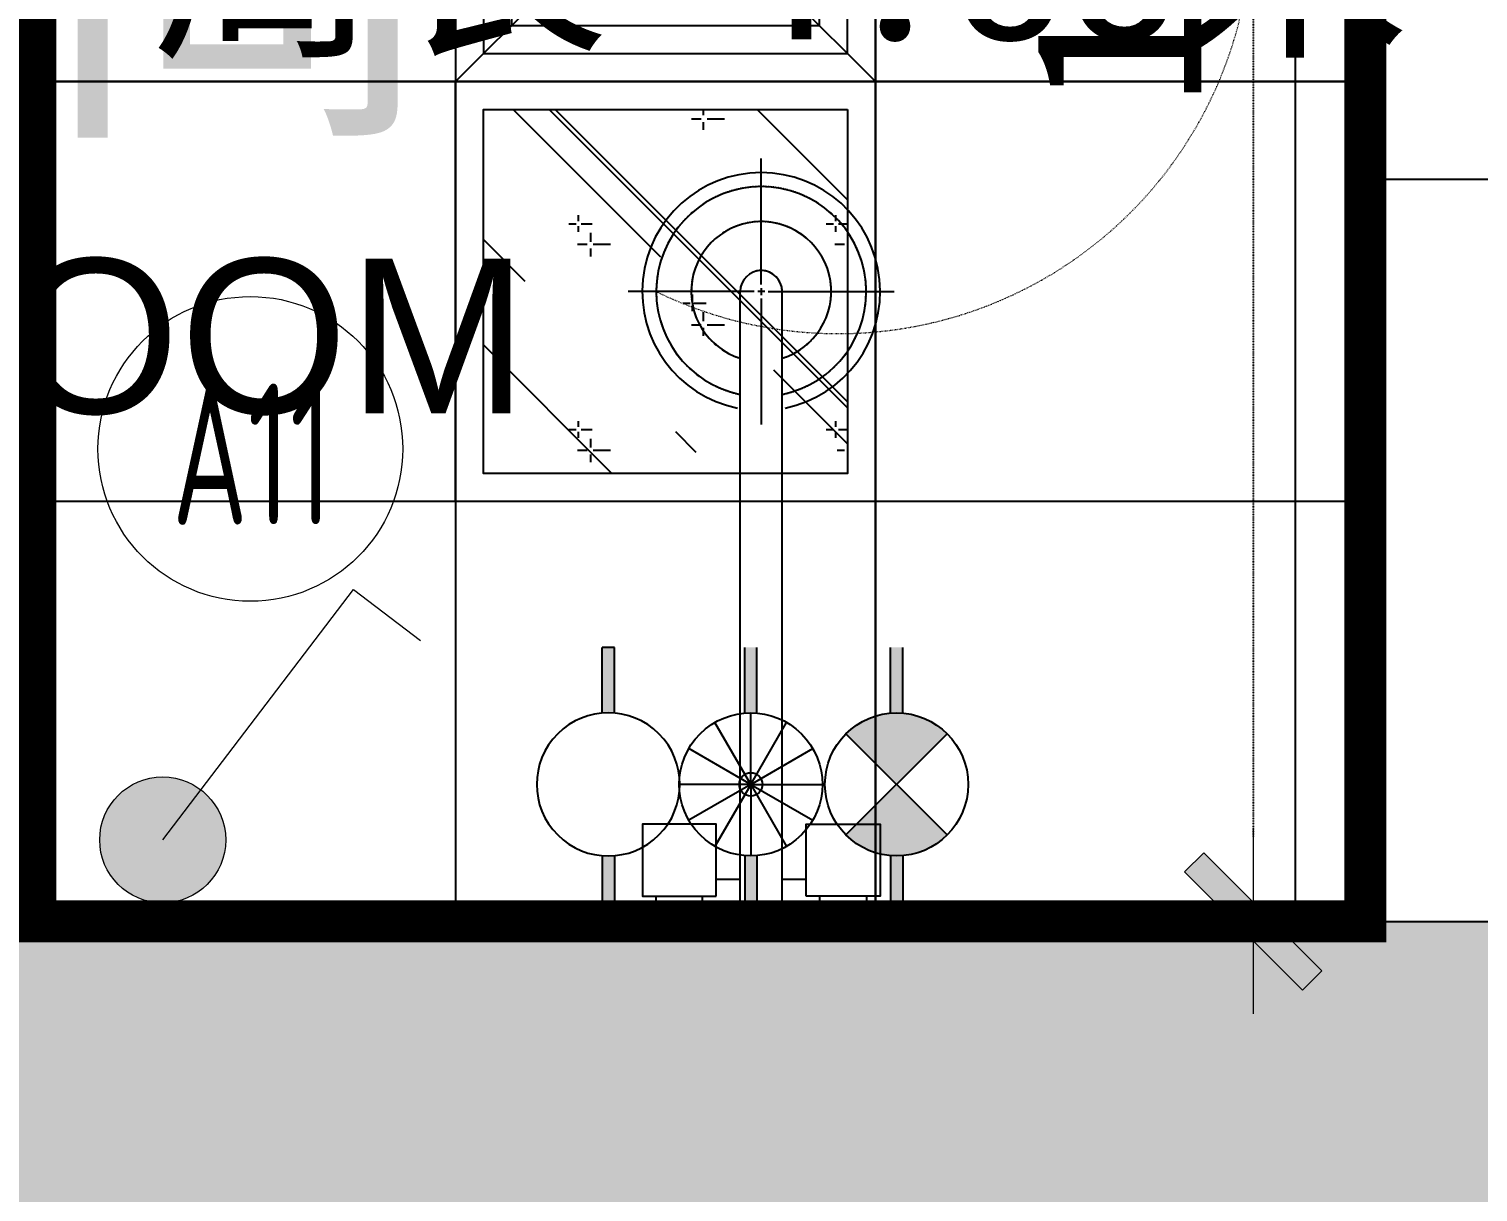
# Model space of a CAD drawing. Header units: millimetres. Extents: x -23568 to 99064, y -162914 to -58422.
# Drawn here: x 27585 to 28620, y -65484 to -64653 of the extents above; entities that cross this region are included whole.
import ezdxf
from ezdxf.enums import TextEntityAlignment as Align

# ---------------------------------------------------------------- set-up
doc = ezdxf.new("R2010")
doc.units = ezdxf.units.MM
doc.header["$LTSCALE"] = 0.01
doc.linetypes.add('ACAD_ISO03W100', pattern=[30, 12, -18])
doc.linetypes.add('HIDDEN', pattern=[9.524999999999999, 6.35, -3.175])
for name, color, linetype in [('AREA', 1, 'Continuous'), ('A家私尺寸', 8, 'Continuous'), ('FC-【地面材质】', 250, 'Continuous'), ('FF-FURN【平面家具】', 51, 'Continuous'), ('IFF-Furn', 51, 'Continuous'), ('LG-【灯具】', 22, 'Continuous'), ('P13-文字说明', 51, 'Continuous'), ('RC-FIN【天花造型】', 30, 'Continuous'), ('RC-FUN【家具参考线】', 250, 'ACAD_ISO03W100'), ('WALL-【原始墙体】', 6, 'Continuous'), ('X▲【水路布置】', 30, 'Continuous'), ('图例表', 40, 'Continuous')]:
    doc.layers.add(name, color=color, linetype=linetype)
doc.layers.add('FF-Dim【平面家具尺】', color=44, linetype='Continuous', lineweight=0)
doc.layers.add('X▲【平面开关】', color=31, linetype='Continuous', lineweight=0)
doc.styles.add('Arial', font='arial.ttf')
doc.styles.add('CCD_DIM', font='ARCHS.SHX', dxfattribs={"width": 0.7})
doc.styles.add('宋体', font='')
doc.styles.add('幼圆', font='SIMYOU.TTF')
doc.styles.add('黑体', font='simhei.ttf')
doc.styles.get('宋体').set_extended_font_data('SimSun')
doc.dimstyles.new('知乐家-尺寸1：60', dxfattribs={"dimscale": 60, "dimtxt": 2, "dimasz": 1, "dimexe": 2, "dimexo": 2, "dimgap": 0.6, "dimtad": 1, "dimdec": 0, "dimdsep": 46, "dimtxsty": '宋体', "dimblk": 'WS-cj', "dimcen": 1, "dimclrd": 44, "dimclre": 44, "dimclrt": 2, "dimadec": 0, "dimazin": 2, "dimtfac": 1, "dimtdec": 4, "dimtix": 1, "dimtmove": 2, "dimatfit": 3, "dimldrblk": 'CCD_Leader_Arrow', "dimfxl": 0, "dimtolj": 1, "dimarcsym": 0})

# ---------------------------------------------------------------- blocks, each defined once
blk = doc.blocks.new('8686')
at = {"layer": 'RC-FUN【家具参考线】'}
h = blk.add_hatch(color=250, dxfattribs=at)
h.dxf.hatch_style = 1
h.paths.add_polyline_path([(138484.7132588396, -331188.4323216762), (132034.7132588396, -331188.4323216762), (132034.7132588396, -333833.4323216762), (132274.7132588396, -333833.4323216762), (132274.7132588396, -331428.4323216762), (138484.7132588396, -331428.4323216762)])
at = {"layer": 'RC-FUN【家具参考线】', "color": 250}
for p, q in [((137294.7132588396, -329698.4323216762), (137294.7132588396, -331188.4323216762)), ((138244.7132588396, -330658.4323216762), (138244.7132588396, -330013.4323216762)), ((137813.1643062652, -330733.4321827168), (137813.1643086451, -330643.4321827168)), ((138484.7132588396, -330658.4323216762), (138244.7132588396, -330658.4323216762)), ((138244.7132588396, -330658.4323216762), (138244.7132588396, -331188.4323216762)), ((137808.164306133, -330738.4321825845), (137718.164306133, -330738.4321802047)), ((137815.6643061329, -330738.4321827829), (137810.664306133, -330738.4321826507)), ((137813.1643061991, -330735.9321827168), (137813.1643060668, -330740.9321827168)), ((137818.1643061329, -330738.432182849), (137908.1643061329, -330738.4321852289)), ((137813.1643060007, -330743.4321827168), (137813.1643036209, -330833.4321827168)), ((132034.7132588396, -331188.4323216762), (138484.7132588396, -331188.4323216762))]:
    blk.add_line(p, q, dxfattribs=at)
at = {"layer": 'RC-FUN【家具参考线】', "color": 250, "linetype": 'Continuous'}
for p, q in [((137798.1643033916, -331178.4323201728, 3.415159215685017e-06), (137798.1643061329, -330738.4321823201)), ((137828.1643033917, -331178.4323209662, 3.415159215685017e-06), (137828.1643061329, -330738.4321831134)), ((137781.0468677195, -331119.0408883328), (137728.2747048337, -331119.0408869368)), ((137728.2747048337, -331119.0408869368), (137728.2747034736, -331170.4597031368)), ((137781.0468663593, -331170.4597045328), (137781.0468677195, -331119.0408883328)), ((137845.2817876194, -331170.4597062319), (137845.2817889795, -331119.0408900319)), ((137845.2817889795, -331119.0408900319), (137898.0539518654, -331119.0408914278)), ((137898.0539518654, -331119.0408914278), (137898.0539505052, -331170.4597076278)), ((137798.1643039208, -331158.4323201726, 2.460486062773357e-06), (137781.0468666775, -331158.4323197199, 2.472307392956571e-06)), ((137798.1643039208, -331158.4323201726, 3.964170751614215e-07), (137781.0468666775, -331158.4323197199, 3.964170751614469e-07)), ((137845.2817879375, -331158.4323214191, 2.427946651175348e-06), (137828.1643039208, -331158.4323209663, 2.43976801366034e-06)), ((137845.2817879376, -331158.432321419, 3.964170751613521e-07), (137828.1643039208, -331158.4323209662, 3.964170751613775e-07)), ((137728.2747034736, -331170.4597031368), (137781.0468663593, -331170.4597045328)), ((137737.995899826, -331170.459703394), (137737.9958993506, -331188.4323185812)), ((137771.3256695315, -331188.4323194628), (137771.3256700069, -331170.4597042756)), ((137898.0539505052, -331170.4597076278), (137845.2817876194, -331170.4597062319)), ((137855.0029834964, -331188.4323216762), (137855.0029839718, -331170.4597064891)), ((137888.3327541527, -331170.4597073707), (137888.3327536773, -331188.4323225578)), ((137793.1643031273, -331188.4323200407, 3.415159215685017e-06), (137793.1643033916, -331178.4323200407, 3.415159215685017e-06)), ((137793.1643033916, -331178.4323200407, 3.415159215685017e-06), (137833.164350165, -331178.4323210984, 3.415159215685017e-06)), ((137793.1643032594, -331183.4323200407, 3.415159215685017e-06), (137833.1643500328, -331183.4323210984, 3.415159215685017e-06)), ((137833.1643499006, -331188.4323210984, 3.415159215685017e-06), (137833.164350165, -331178.4323210984, 3.415159215685017e-06)), ((137793.1643031273, -331188.4323200407, 3.415159215685017e-06), (137833.1643499006, -331188.4323210984, 3.415159215685017e-06))]:
    blk.add_line(p, q, dxfattribs=at)
blk.add_arc((137813.164306133, -330738.4321827168), 84.99999999999999, 281.5369575173074, 258.4630394521021, dxfattribs=at)
at = {"layer": 'RC-FUN【家具参考线】', "color": 250}
for radius, start, end in [(74.99999999999997, 281.5369575173074, 258.4630394521021), (49.99999999999999, 287.4576016076946, 252.5423953618582), (15.00000000000007, 359.9999984858858, 179.9999984858858)]:
    blk.add_arc((137813.164306133, -330738.4321827168), radius, start, end, dxfattribs=at)
blk = doc.blocks.new('A$C4C12256C')
at = {"color": 39}
for p, q in [((-450.000137786672, 4.999973669349856, -3.415159215685017e-06), (-450.0001365967328, 94.99997366934986, -3.415159215685017e-06)), ((-450.0001378196757, 2.499973669349856, -3.415159215685017e-06), (-450.0001378857996, -2.50002633062104, -3.415159215685017e-06)), ((-455.0001378527377, -2.626455534482375e-05, -3.415159215685017e-06), (-545.0001378527377, -2.507457247702405e-05, -3.415159215685017e-06)), ((-452.5001378527377, -2.629757364047691e-05, -3.415159215685017e-06), (-447.5001378527377, -2.63637411990203e-05, -3.415159215685017e-06)), ((-450.0001379188616, -5.00002633062104, -3.415159215685017e-06), (-450.0001391088008, -95.00002633062104, -3.415159215685017e-06)), ((-445.0001378527377, -2.639677404658869e-05, -3.415159215685017e-06), (-355.0001378527377, -2.758665505098179e-05, -3.415159215685017e-06))]:
    blk.add_line(p, q, dxfattribs=at)
at = {"color": 0, "linetype": 'Continuous'}
for p, q in [((-29.99999957508408, 32.11746102693724, -9.872125645096698e-07), (-29.99999980154098, 14.99997701021493, -9.753912020246771e-07)), ((-29.99999957514228, 32.11746102696634, -3.018742140523665e-06), (-29.99999980162829, 14.99997701021493, -3.01874214052364e-06)), ((-9.999999801657395, 14.99997674553015), (-450.0001376544242, 14.99997366934986, -3.415159215685017e-06)), ((2.644374035298824e-07, 20.00002338668855), (-9.999999735562596, 20.00002351887815)), ((-10.0000002644374, -20.00002325449896), (-9.999999735562596, 20.00002351887815)), ((-5.000000264437404, -20.00002332062286), (-4.999999735562596, 20.00002345278335)), ((-2.644374035298824e-07, -20.00002338668855), (2.644374035298824e-07, 20.00002338668855)), ((-10.00000019837171, -15.00002325449896), (-450.0001380511094, -15.00002633065014, -3.415159215685017e-06)), ((-30.00000019857544, -15.00002298978507, -9.546731529116602e-07), (-30.00000042500324, -32.11746023310116, -9.42851822728446e-07)), ((-30.00000019857544, -15.00002298978507, -3.018742140523596e-06), (-30.00000042500324, -32.11746023310116, -3.018742140523571e-06)), ((-2.644374035298824e-07, -20.00002338668855), (-10.0000002644374, -20.00002325449896))]:
    blk.add_line(p, q, dxfattribs=at)
at = {"color": 0, "linetype": 'Continuous', "elevation": -3.415159215685017e-06}
for points in [[(-17.97261476225685, 32.11746086783387), (-69.3914309622487, 32.11746154814318), (-69.39143026404781, 84.88962443395576), (-17.97261406405596, 84.88962375364645)], [(-17.97261561211781, -32.11746039223362), (-69.39143181210966, -32.11745971189521), (-69.39143251031055, -84.88962259770778), (-17.9726163103478, -84.8896232780171)]]:
    blk.add_lwpolyline(points, close=True, dxfattribs=at)
for points in [[(-17.97261419266579, 75.16842740117136), (9.94448782876134e-07, 75.16842716337123)], [(5.53554855287075e-07, 41.83865698247973), (-17.97261463361792, 41.83865722025075)], [(-5.53554855287075e-07, -41.83865698245063), (-17.97261574075674, -41.83865674467961)], [(-17.97261618167977, -75.16842692560022), (-9.945651981979609e-07, -75.16842716340034)]]:
    blk.add_lwpolyline(points, dxfattribs=at)
at = {"color": 0, "linetype": 'Continuous'}
blk.add_arc((-450.0001378527377, -2.633062103996053e-05, -3.415159215685017e-06), 84.99999999999999, 11.53695827478833, 348.4630402095829, dxfattribs=at)
at = {"color": 39}
for radius, start, end in [(74.99999999999997, 11.53695827478833, 348.4630402095829), (15.00000000000007, 89.9999992429429, 269.9999992429429)]:
    blk.add_arc((-450.0001378527377, -2.633062103996053e-05, -3.415159215685017e-06), radius, start, end, dxfattribs=at)
at = {"color": 35}
blk.add_arc((-450.0001378527377, -2.633062103996053e-05, -3.415159215685017e-06), 49.99999999999999, 17.4576023649088, 342.542396118572, dxfattribs=at)
blk = doc.blocks.new('WS-cj')
blk.add_hatch(color=2).paths.add_polyline_path([(0.5879038905250127, 0.8177135944101792), (-0.8177135944101792, -0.5879038905250127), (-0.5879038905245579, -0.817713594410634), (0.817713594410634, 0.5879038905247853)])
at = {"color": 2, "linetype": 'ByBlock', "lineweight": 0}
for p, q in [((-1.099999999999909, 0), (0, 0)), ((0, 0), (1.099999999999909, 0))]:
    blk.add_line(p, q, dxfattribs=at)
at = {"color": 2}
blk.add_lwpolyline([(0.5879038905250127, 0.8177135944101792), (-0.8177135944101792, -0.5879038905250127), (-0.5879038905245579, -0.817713594410634), (0.817713594410634, 0.5879038905247853)], close=True, dxfattribs=at)
blk = doc.blocks.new('*D291')
at = {"layer": 'Defpoints', "color": 0, "transparency": 16777216}
for p in [(28539.27288711644, -63800.601146072), (28459.14799834606, -65290.601146072), (28539.27288711644, -65290.601146072)]:
    blk.add_point(p, dxfattribs=at)
at = {"layer": 'FF-Dim【平面家具尺】', "color": 44, "lineweight": -2, "transparency": 16777216}
for p, q in [((28459.14799834606, -63800.601146072), (28339.14799834606, -63800.601146072)), ((28459.14799834606, -65290.601146072), (28339.14799834606, -65290.601146072))]:
    blk.add_line(p, q, dxfattribs=at)
at = {"layer": 'FF-Dim【平面家具尺】', "color": 44, "linetype": 'ACAD_ISO03W100', "lineweight": -2, "transparency": 16777216}
blk.add_line((28459.14799834606, -63860.601146072), (28459.14799834606, -65230.601146072), dxfattribs=at)
at = {"layer": 'FF-Dim【平面家具尺】', "color": 44, "lineweight": -2, "transparency": 16777216, "xscale": 60, "yscale": 60, "zscale": 60}
for p, rotation in [((28459.14799834606, -63800.601146072), 90), ((28459.14799834606, -65290.601146072), 270)]:
    blk.add_blockref('WS-cj', p, dxfattribs=dict(at, rotation=rotation))
at = {"layer": 'FF-Dim【平面家具尺】', "color": 2, "transparency": 16777216, "insert": (28363.14799834603, -64545.601146072), "char_height": 120, "attachment_point": 5, "rotation": 90, "style": '宋体'}
blk.add_mtext('\\A1;1490', dxfattribs=at)
blk = doc.blocks.new('CCD_Leader_Arrow')
at = {"color": 50, "linetype": 'ByBlock'}
blk.add_line((0, 0), (-1, 0), dxfattribs=at)
for points in [[(-0.8586479999999881, 0.6683735999999953), (-0.5965191999999888, 0.8519200000000069), (-0.2400000000000091, 0), (0, 0)], [(-0.8586479999999881, -0.6683735999999953), (-0.5965191999999888, -0.8519200000000069), (-0.2400000000000091, 0), (0, 0)]]:
    blk.add_solid(points, dxfattribs=at)
blk = doc.blocks.new('A$C2C106005')
at = {"color": 1}
for p, q in [((119.9999512015493, 180.0000006422633), (-4.879845073446631e-05, 300.0000006422633)), ((179.9999512015493, 180.0000006422633), (299.9999512015493, 300.0000006422633)), ((119.9999512015493, 120.0000006422633), (-4.879845073446631e-05, 6.422633305191994e-07)), ((179.9999512015493, 120.0000006422633), (299.9999512015493, 6.422633305191994e-07))]:
    blk.add_line(p, q, dxfattribs=at)
for points in [[(19.99995120154927, 280.0000006422633), (279.9999512015493, 280.0000006422633), (279.9999512015493, 20.00000064226333), (19.99995120154927, 20.00000064226333)], [(39.99995120154927, 260.0000006422633), (259.9999512015493, 260.0000006422633), (259.9999512015493, 40.00000064226333), (39.99995120154927, 40.00000064226333)], [(59.99995120154927, 240.0000006422633), (239.9999512015493, 240.0000006422633), (239.9999512015493, 60.00000064226333), (59.99995120154927, 60.00000064226333)], [(79.99995120154927, 220.0000006422633), (219.9999512015493, 220.0000006422633), (219.9999512015493, 80.00000064226333), (79.99995120154927, 80.00000064226333)], [(99.99995120154927, 200.0000006422633), (199.9999512015493, 200.0000006422633), (199.9999512015493, 100.0000006422633), (99.99995120154927, 100.0000006422633)], [(119.9999512015493, 180.0000006422633), (179.9999512015493, 180.0000006422633), (179.9999512015493, 120.0000006422633), (119.9999512015493, 120.0000006422633)]]:
    blk.add_lwpolyline(points, close=True, dxfattribs=at)
at = {"layer": 'LG-【灯具】', "color": 30}
blk.add_lwpolyline([(-4.879845073446631e-05, 300.0000006422633), (299.9999512015493, 300.0000006422633), (299.9999512015493, 6.422633305191994e-07), (-4.879845073446631e-05, 6.422633305191994e-07)], close=True, dxfattribs=at)
blk = doc.blocks.new('快定义04049270')
h = blk.add_hatch()
h.set_pattern_fill('AR-RROOF', color=250, scale=5.990294935465528, angle=45, double=1)
h.set_pattern_definition([(45, (-45042.69635656429, 216572.7577440127), (129.1065186269373, 344.2840496718327), [2282.302370412366, -304.3069827216488, 760.767456804122, -152.1534913608244]), (45, (-44953.39768118066, 216769.6451849188), (-250.6818236673031, 35.50429262240773), [456.4604740824732, -50.21065214907205, 912.9209481649465, -114.1151185206183]), (45, (-45080.35242449715, 216718.002577468), (487.3771078166883, 631.5460536167681), [1217.227930886595, -213.0148879051542, 608.6139654432976, -152.1534913608244])])
h.paths.add_polyline_path([(280, 280), (20, 280), (20, 152.7683058427647, -0.04380352697543011), (40.66677025071112, 116.4515133316163, -0.2306477220893224), (32.4450478356448, 20), (280, 20)])
h = blk.add_hatch()
h.set_pattern_fill('镜面闪光', color=250, scale=73.53910524623062, style=0, double=1, pattern_type=2)
h.set_pattern_definition([(90, (-44936.94011935583, 216725.9642130306), (-147.0782104924612, 9.005942985195666e-15), [5.252793126817751, -178.5949677825857]), (90, (-44936.94011935583, 216714.5831613784), (-147.0782104924612, 9.005942985195666e-15), [7.879190057922154, -175.9685701160902]), (0, (-44934.83900195803, 216724.2132822334), (0, 183.8477631155766), [4.202234795610622, -142.8759727552864]), (0, (-44942.54309908331, 216724.2132822334), (0, 183.8477631155766), [4.202234795610622, -142.8759727552864]), (90, (-44951.64794040508, 216718.085023708), (-147.0782104924612, 9.005942985195666e-15), [7.003724659351037, -176.8440384562255]), (90, (-44951.64794040508, 216701.4511781936), (-147.0782104924612, 9.005942985195666e-15), [12.25651778616879, -171.5912431232346]), (0, (-44949.54682300727, 216715.4586267769), (0, 183.8477631155766), [6.303352193415932, -140.7748575636543]), (0, (-44960.0524099963, 216715.4586267769), (0, 183.8477631155766), [5.60297972748083, -141.4752292941983]), (90, (-44993.67028615501, 216644.5459184618), (-147.0782104924612, 9.005942985195666e-15), [5.252793126817751, -178.5949677825857]), (90, (-44993.67028615501, 216633.1648660742), (-147.0782104924612, 9.005942985195666e-15), [8.75465545649327, -175.0931017759548]), (0, (-44992.26954122314, 216642.7949869293), (0, 183.8477631155766), [4.902607261545725, -142.1756010247423]), (0, (-44999.27326588249, 216642.7949869293), (0, 183.8477631155766), [4.202234795610622, -142.8759727552864]), (90, (-45009.07847967019, 216636.6667284039), (-147.0782104924612, 9.005942985195666e-15), [7.003724659351037, -176.8440384562255]), (90, (-45009.07847967019, 216620.0328828895), (-147.0782104924612, 9.005942985195666e-15), [12.25651778616879, -171.5912431232346]), (0, (-45006.27698980645, 216634.9157976068), (0, 183.8477631155766), [6.303352193415932, -140.7748575636543]), (0, (-45016.78257679548, 216634.9157976068), (0, 183.8477631155766), [5.60297972748083, -141.4752292941983])])
h.paths.add_polyline_path([(280, 280), (20, 280), (20, 152.7683058427647, -0.04380352697543011), (40.66677025071112, 116.4515133316163, -0.2306477220893224), (32.4450478356448, 20), (280, 20)])
at = {"color": 1}
blk.add_lwpolyline([(280, 20), (20, 20), (20, 280), (280, 280)], close=True, dxfattribs=at)
at = {"layer": 'LG-【灯具】', "color": 30}
blk.add_lwpolyline([(300, 0), (0, 0), (0, 300), (300, 300)], close=True, dxfattribs=at)
blk = doc.blocks.new('*U159')
blk.add_hatch(color=0).paths.add_polyline_path([(-0.6000055513923144, 0, 1), (0.6000055513923144, 0, 1)])
for p, q in [((0, 0), (2.121339970694862, 2.121339970694692)), ((2.121339970694862, 2.121339970694692), (2.68703062954728, 1.555649311842728))]:
    blk.add_line(p, q)
blk.add_circle((0, 0), 0.6000055513921198)
blk = doc.blocks.new('鹿白_03026353')
at = {"layer": '图例表'}
h = blk.add_hatch(color=256, dxfattribs=at)
edge = h.paths.add_edge_path()
edge.add_line((2.44657547967654, -1.16986210333107), (1.273999829787499, -1.16986210333107))
edge.add_ellipse((0, -1.278634859630074), major_axis=(-0.9041313728402819, 0.9041313728402819), ratio=0.9999999999985006, start_angle=225.000000000025, end_angle=229.8800182066488, ccw=False)
edge.add_ellipse((0, -1.278634859630074), major_axis=(0.9041313728355774, 0.9041313728355774), ratio=0.9999999999988127, start_angle=310.1199817933526, end_angle=314.999999999966, ccw=False)
edge.add_line((1.273999829791137, -1.387407615929078), (2.446575479680178, -1.387407615929078))
edge.add_line((2.44657547967654, -1.387407615929078), (2.44657547967654, -1.16986210333107))
edge = h.paths.add_edge_path()
edge.add_ellipse((3.637978807091713e-12, -1.278634859630074), major_axis=(-0.9041313727847741, 0.9041313727847738), ratio=0.9999999999961674, start_angle=40.119981793499505, end_angle=45.00000000012773, ccw=False)
edge.add_line((-1.273999829787499, -1.16986210333107), (-2.44657547967654, -1.16986210333107))
edge.add_line((-2.44657547967654, -1.16986210333107), (-2.44657547967654, -1.387407615929078))
edge.add_line((-2.44657547967654, -1.387407615929078), (-1.273999829791137, -1.387407615929078))
edge.add_ellipse((0, -1.278634859630074), major_axis=(0.9041313727811847, 0.9041313727811847), ratio=0.9999999999960312, start_angle=134.9999999998749, end_angle=139.8800182065041, ccw=False)
for p, q in [((0, -1.278634859630074), (-0.6393174248369178, -0.1713045977548973)), ((0, -1.278634859630074), (0, -1.007811079034582e-08)), ((0, -1.278634859630074), (0.6393174248405558, -0.1713045977548973)), ((0, -1.278634859630074), (-1.107330261987954, -0.6393174348540924)), ((0, -1.278634859630074), (1.107330261987954, -0.6393174348540924)), ((-1.273999829787499, -1.16986210333107), (-2.44657547967654, -1.16986210333107)), ((0, -1.278634859630074), (-1.278634849677474, -1.278634859630074)), ((0, -1.278634859630074), (-1.107330261987954, -1.917952284408784)), ((0, -1.278634859630074), (-0.6393174248369178, -2.385965121507979)), ((0, -1.278634859630074), (1.107330261987954, -1.917952284408784)), ((0, -1.278634859630074), (1.278634849681112, -1.278634859630074)), ((0, -1.278634859630074), (0.6393174248405558, -2.385965121507979)), ((0, -1.278634859630074), (0, -2.557269709183856)), ((1.273999829791137, -1.16986210333107), (2.44657547967654, -1.16986210333107)), ((-1.273999829787499, -1.387407615929078), (-2.44657547967654, -1.387407615929078)), ((1.273999829791137, -1.387407615929078), (2.44657547967654, -1.387407615929078))]:
    blk.add_line(p, q, dxfattribs=at)
for major_axis, ratio, start_param, end_param in [((-0.9041313728253271, 0.9041313728253271), 0.9999999999999584, 3.926990816987262, 10.21017612416685), ((0.1467986841811716, 0.1467986841811716), 0.9999999999997313, 5.497787143782004, 11.78097245096159)]:
    blk.add_ellipse((0, -1.278634859630074), major_axis=major_axis, ratio=ratio, start_param=start_param, end_param=end_param, dxfattribs=at)
blk = doc.blocks.new('鹿白_03028961')
at = {"layer": '图例表'}
h = blk.add_hatch(color=256, dxfattribs=at)
edge = h.paths.add_edge_path()
edge.add_ellipse((-3.637978807091713e-12, -1.278634859632803), major_axis=(0.9041313727847702, 0.9041313727847702), ratio=0.9999999999961671, start_angle=314.9999999998723, end_angle=319.8800182065005, ccw=False)
edge.add_ellipse((3.637978807091713e-12, -1.278634859632803), major_axis=(-0.9041313727812673, 0.9041313727812673), ratio=0.9999999999958553, start_angle=220.1199817935021, end_angle=225.0000000001187, ccw=False)
edge.add_line((1.273999829787499, -1.387407615931807), (2.44657547967654, -1.387407615931807))
edge.add_line((2.44657547967654, -1.387407615931807), (2.44657547967654, -1.169862103333799))
edge.add_line((2.44657547967654, -1.169862103333799), (1.273999829791137, -1.169862103333799))
edge = h.paths.add_edge_path()
edge.add_ellipse((3.637978807091713e-12, -1.278634859632803), major_axis=(-0.9041313728371205, 0.9041313728371202), ratio=0.9999999999987048, start_angle=45.00000000002899, end_angle=49.88001820664931, ccw=False)
edge.add_ellipse((3.637978807091713e-12, -1.278634859632803), major_axis=(0.9041313728402761, 0.9041313728402762), ratio=0.999999999998501, start_angle=130.1199817933512, end_angle=134.999999999975, ccw=False)
edge.add_line((-1.273999829783861, -1.169862103333799), (-2.446575479669264, -1.169862103333799))
edge.add_line((-2.44657547967654, -1.169862103333799), (-2.44657547967654, -1.387407615931807))
edge.add_line((-2.44657547967654, -1.387407615931807), (-1.273999829787499, -1.387407615931807))
for p, q in [((-1.273999829783861, -1.169862103333799), (-2.44657547967654, -1.169862103333799)), ((1.273999829787499, -1.169862103333799), (2.44657547967654, -1.169862103333799)), ((2.44657547967654, -1.169862103333799), (2.44657547967654, -1.387407615931807)), ((-1.273999829783861, -1.387407615931807), (-2.44657547967654, -1.387407615931807)), ((1.273999829787499, -1.387407615931807), (2.44657547967654, -1.387407615931807))]:
    blk.add_line(p, q, dxfattribs=at)
blk.add_ellipse((3.637978807091713e-12, -1.278634859632803), major_axis=(-0.9041313728253271, 0.9041313728253271), ratio=0.9999999999999584, start_param=3.926990816987262, end_param=10.21017612416685, dxfattribs=at)
blk = doc.blocks.new('鹿白_03022676')
at = {"layer": '图例表'}
h = blk.add_hatch(color=256, dxfattribs=at)
h.paths.add_polyline_path([(0.9041313728193927, -2.182766232430367, 0.1989123673797095), (1.27863484961199, -1.278634859609156, 0.1989123673797095), (0.9041313728193927, -0.3745034867906725), (0, -1.278634859609156)])
h.paths.add_polyline_path([(-0.9041313728230307, -0.3745034867906725, 0.1989123673797095), (-1.278634849608352, -1.278634859609156, 0.1989123673797095), (-0.9041313728230307, -2.182766232430367), (0, -1.278634859609156)])
h = blk.add_hatch(color=256, dxfattribs=at)
h.paths.add_polyline_path([(2.446575479541934, -1.169862103306514), (1.273999829718377, -1.169862103306514, -0.02129631496942909), (1.27863484961199, -1.278634859609156, -0.02129631496943296), (1.273999829718377, -1.387407615913617), (2.446575479541934, -1.387407615913617)])
h.paths.add_polyline_path([(-1.278634849608352, -1.278634859609156, -0.02129631496942909), (-1.273999829718377, -1.169862103306514), (-2.446575479538296, -1.169862103306514), (-2.446575479538296, -1.387407615913617), (-1.273999829718377, -1.387407615913617, -0.02129631496943296)])
for p, q in [((-0.9041313728230307, -2.182766232430367), (0.9041313728193927, -0.3745034867906725)), ((0.9041313728193927, -2.182766232430367), (-0.9041313728230307, -0.3745034867906725)), ((-1.273999829718377, -1.169862103307423), (-2.446575479538296, -1.169862103307423)), ((1.273999829718377, -1.169862103307423), (2.446575479541934, -1.169862103307423)), ((-1.273999829718377, -1.387407615913617), (-2.446575479538296, -1.387407615913617)), ((1.273999829718377, -1.387407615913617), (2.446575479541934, -1.387407615913617))]:
    blk.add_line(p, q, dxfattribs=at)
blk.add_circle((0, -1.278634859609156), 1.278634849609288, dxfattribs=at)
blk = doc.blocks.new('A$C66C44230')
at = {"layer": 'P13-文字说明', "color": 51, "style": '幼圆'}
blk.add_text('卫生间', height=135.8410925928912, dxfattribs=at).set_placement((34.21307800553041, 174.4609323658806))
at = {"layer": 'P13-文字说明', "color": 1, "style": 'Arial'}
blk.add_text('BATH ROOM', height=73.72800000000001, dxfattribs=at).set_placement((12.47444114170503, 28.32096787822957))
blk = doc.blocks.new('*U211')
at = {"layer": 'A家私尺寸', "color": 7}
blk.add_blockref('A$C66C44230', (156.3791403867071, 9.261915693059564e-06), dxfattribs=at)

msp = doc.modelspace()

# ---------------------------------------------------------------- hatches: boundary and pattern name
at = {"layer": 'FC-【地面材质】'}
h = msp.add_hatch(dxfattribs=at)
h.set_pattern_fill('GRAVEL', color=8, scale=50)
h.set_pattern_definition([(228.0127875, (-108791.0403717232, 253420.0295474606), (-10160.0000007979, -11429.99999929089), [170.86072, -16915.2418197825]), (184.969741, (-108905.3403717232, 253293.0295474606), (15239.99999397025, 1270.000072348962), [293.2023599999998, -29027.02444676199]), (132.5104471, (-109197.4403717232, 253267.6295474606), (12700.00000536375, -13969.99999512298), [206.74076, -20467.36139705]), (267.273689, (-109692.7403717232, 252950.1295474606), (1270.000002659863, 25399.99999986657), [267.0022599999999, -26433.21871286899]), (292.83365418, (-109705.4403717232, 252683.4295474606), (-6350.000000531704, 15239.99999977773), [261.8168499999999, -25919.90387267199]), (357.2736889999999, (-109603.8403717232, 252442.1295474606), (-25399.99999986657, 1270.000002659864), [267.0022599999999, -26433.21871286899]), (37.69424047, (-109337.1403717232, 252429.4295474606), (-16509.99999926795, -12700.00000095021), [353.09683, -34956.55765712351]), (72.25532837, (-109057.7403717232, 252645.3295474606), (8890.000002389645, 27939.99999923943), [333.35976, -33002.6283009525]), (121.42956562, (-108956.1403717232, 252962.8295474606), (-10160.00000144156, 16509.99999911301), [267.9065, -26522.77284935601]), (175.2363583, (-109095.8403717232, 253191.4295474606), (13969.99999979976, -1270.000002194628), [305.8566399999999, -14986.96847499999]), (222.3974378, (-109400.6403717232, 253216.8295474606), (-15239.99999951233, -13970.000000532), [395.53896, -39158.3862560885]), (138.81407483, (-108435.4403717232, 252937.4295474606), (-8889.999999466754, 7620.000000619591), [135.00227, -13365.282912172]), (171.4692344, (-108537.0403717232, 253026.3295474606), (16510.00000044483, -2539.999997118671), [256.84099, -25427.31949852]), (225, (-108791.0403717232, 253064.4295474606), (-1.77635683940025e-13, -1270.00000000012), [179.60467, -1616.446554214]), (203.19859051, (-108879.9403717232, 253216.8295474606), (6350.000000173045, 2539.999999554667), [96.72065999999995, -9575.311184446993]), (291.80140949, (-108968.8403717232, 253178.7295474606), (-1270.000000265748, 3809.999999911436), [136.78281, -6702.376495]), (30.96375653, (-108918.0403717232, 253051.7295474606), (3810.000000093191, 2539.999999860563), [222.1598299999999, -7183.149076454998]), (161.56505118, (-108727.5403717232, 253166.0295474606), (2540.000000066291, -1269.999999866877), [160.64357, -3855.449058414]), (16.389540334, (-109705.4403717232, 253178.7295474606), (12700.00000000007, 3810.000000000122), [225.044, -22279.4133362695]), (70.34617594, (-109489.5403717232, 253242.2295474606), (-5080.000000464658, -13969.9999998352), [188.79947, -18691.1078391]), (293.19859051, (-108727.5403717232, 253420.0295474606), (-2539.999999556631, 6350.000000177643), [193.4400499999999, -9478.591794446993]), (343.6104596700001, (-108651.3403717232, 253242.2295474606), (-12700.00000026614, 3809.99999911143), [225.0439999999999, -22279.41333626999]), (339.44395478, (-109705.4403717232, 252391.3295474606), (-6349.999999999931, 2540.000000000105), [217.0175999999999, -10633.867156553]), (294.7751406, (-109502.2403717232, 252315.1295474606), (-6350.000007558465, 13969.99999656363), [181.83606, -18001.79669036]), (66.80140949, (-108714.8403717232, 252150.0295474606), (2539.999999601149, 6350.000000159651), [193.44005, -9478.591794446998]), (17.35402464, (-108638.6403717232, 252327.8295474606), (-16509.99999967151, -5080.000001066232), [212.8913700000001, -21076.1879901]), (69.44395478, (-109337.1403717232, 252150.0295474606), (-2540.000000044231, -6349.999999982316), [108.5088, -10742.375956553]), (101.309932474, (-108791.0403717232, 252150.0295474606), (-1270.0000000002, 5080.000000000185), [64.7573, -6410.997482263001]), (165.963756532, (-108803.7403717232, 252213.5295474606), (3809.999999999756, -1269.999999999932), [261.81685, -4974.5272945345]), (186.00900596, (-109057.7403717232, 252277.0295474606), (12699.99999993268, 1270.000000664677), [242.6334999999999, -24020.68243166849]), (303.69006753, (-108918.0403717232, 252937.4295474606), (-1270.000000176484, 2539.999999911851), [183.16194, -4395.88817984]), (353.15722659, (-108816.4403717232, 252785.0295474606), (21590.00000013284, -2539.999998869697), [319.77838, -31658.0045325155]), (60.9453959, (-108498.9403717232, 252746.9295474606), (-5080.000000139843, -8889.999999920126), [130.75412, -12944.696159055]), (90, (-108435.4403717232, 252861.2295474606), (-1270, 1270), [76.2, -1193.8]), (120.25643716, (-109083.1403717232, 252315.1295474606), (5079.999999378582, -8890.000000354898), [176.43348, -17466.9703866]), (48.01278749999999, (-109172.0403717232, 252467.5295474606), (10160.00000083767, 11429.9999992551), [341.72144, -16744.3810997825]), (0, (-108943.4403717232, 252721.5295474606), (1270, 1270), [330.2, -939.8]), (325.3048465, (-108613.2403717232, 252721.5295474606), (12700.00000481076, -8889.999993127289), [200.80478, -19879.65836207]), (254.0546040999999, (-108448.1403717232, 252607.2295474606), (-1269.999999911278, -5080.000000022374), [184.91454, -9060.825019386]), (207.64597536, (-108498.9403717232, 252429.4295474606), (-24130.00000088667, -12699.99999831538), [301.0725499999998, -29806.23221146899]), (175.42607874, (-108765.6403717232, 252289.7295474606), (-16509.99999999941, 1269.999999999739), [318.51473, -31532.92322812])])
h.paths.add_polyline_path([(27589.27288711643, -63800.60114607197), (27489.27288711643, -63800.60114607197), (27489.27288711643, -65290.60114607197), (27589.27288711643, -65290.60114607197)])
h = msp.add_hatch(dxfattribs=at)
h.set_pattern_fill('_USER', color=8, scale=600, double=1, pattern_type=0)
h.set_pattern_definition([(0, (27589.27288711643, -65290.60114607197), (0, 600), []), (90, (27589.27288711643, -65290.60114607197), (-600, 3.673940397442059e-14), [])])
h.paths.add_polyline_path([(28539.27288711643, -64115.60114607197), (28539.27288711643, -63800.60114607197), (27589.27288711643, -63800.60114607197), (27589.27288711643, -65290.60114607197), (28539.27288711643, -65290.60114607197), (28539.27288711643, -64760.60114607197)])
at = {"layer": 'RC-FIN【天花造型】'}
h = msp.add_hatch(dxfattribs=at)
h.set_pattern_fill('_USER', color=8, scale=300, double=1, pattern_type=0)
h.set_pattern_definition([(0, (27589.27288711643, -65290.60114607197), (0, 300), []), (90, (27589.27288711643, -65290.60114607197), (-300, 1.83697019872103e-14), [])])
h.paths.add_polyline_path([(28539.27288711643, -63800.60114607203), (27589.27288711643, -63800.60114607203), (27589.27288711643, -65290.60114607197), (28539.27288711643, -65290.60114607203)])
at = {"layer": 'WALL-【原始墙体】'}
h = msp.add_hatch(color=8, dxfattribs=at)
h.dxf.hatch_style = 1
h.paths.add_polyline_path([(28779.27288711643, -65290.60114607197), (22329.27288711643, -65290.60114607197), (22329.27288711643, -67935.60114607197), (22569.27288711643, -67935.60114607197), (22569.27288711643, -65530.60114607197), (28779.27288711643, -65530.60114607197)])

# ---------------------------------------------------------------- linework, layer by layer
at = {"layer": 'AREA'}
msp.add_line((27589.27288711314, -63800.60114607197), (27589.27288711314, -65290.60114607197), dxfattribs=at)
at = {"layer": 'AREA', "linetype": 'HIDDEN', "ltscale": 18, "const_width": 30}
msp.add_lwpolyline([(28539.27288711643, -64115.60114607197), (28539.27288711643, -63800.60114607197), (27589.27288711314, -63800.60114607197), (27589.27288711314, -65290.60114607197), (28539.27288711643, -65290.60114607197), (28539.27288711643, -64760.60114607197)], close=True, dxfattribs=at)
at = {"layer": 'FC-【地面材质】', "color": 8}
msp.add_line((27589.27288711643, -65290.60114607197), (27589.27288711643, -63800.60114607197), dxfattribs=at)
at = {"layer": 'FF-FURN【平面家具】', "color": 8}
msp.add_line((27589.27288711643, -63800.60114607197), (27589.27288711643, -65290.60114607192), dxfattribs=at)
at = {"layer": 'RC-FIN【天花造型】'}
msp.add_lwpolyline([(27589.27288711643, -63800.60114607203), (28539.27288711643, -63800.60114607203), (28539.27288711643, -65290.60114607203), (27589.27288711643, -65290.60114607197), (27589.27288711643, -63800.60114607203)], dxfattribs=at)
at = {"layer": 'WALL-【原始墙体】', "color": 8}
msp.add_line((28539.27288711643, -64760.60114607197), (28539.27288711643, -64115.60114607197), dxfattribs=at)
at = {"layer": 'WALL-【原始墙体】'}
for p, q in [((28779.27288711643, -64760.60114607197), (28539.27288711643, -64760.60114607197)), ((28539.27288711643, -64760.60114607197), (28539.27288711643, -65290.60114607197)), ((22329.27288711643, -65290.60114607197), (28779.27288711643, -65290.60114607197))]:
    msp.add_line(p, q, dxfattribs=at)
at = {"layer": 'X▲【平面开关】', "color": 2}
msp.add_circle((27742.77767009156, -64953.0438639737), 108.864, dxfattribs=at)
at = {"layer": 'X▲【平面开关】', "linetype": 'ACAD_ISO03W100', "ltscale": 3}
msp.add_arc((28162.59461398415, -64575.05594342528), 295.6018574943578, 243.9379417815598, 356.217815630103, dxfattribs=at)

# ---------------------------------------------------------------- block references
msp.add_blockref('8686', (-109705.4403717232, 265897.8311756043))
at = {"layer": 'FF-FURN【平面家具】', "linetype": 'Continuous', "rotation": 269.9999992424671}
msp.add_blockref('A$C4C12256C', (28107.72395479075, -65290.60114496527, 3.415159215685017e-06), dxfattribs=at)
at = {"layer": 'IFF-Furn', "color": 51, "xscale": 1.5, "yscale": 1.5, "zscale": 1.5}
msp.add_blockref('*U211', (26752.5082916309, -64970.15522975556), dxfattribs=at)
at = {"layer": 'LG-【灯具】', "xscale": -1, "rotation": 270}
msp.add_blockref('A$C2C106005', (27889.27276202691, -64690.60134657362), dxfattribs=at)
at = {"layer": 'LG-【灯具】', "rotation": 89.99999999999999}
msp.add_blockref('快定义04049270', (28189.27276266918, -64990.60139537207), dxfattribs=at)
at = {"layer": 'X▲【平面开关】', "xscale": 74.99930608239988, "yscale": 74.99930608239988, "zscale": 74.99930608239988, "rotation": 7.682431596220187}
msp.add_blockref('*U159', (27680.16192267324, -65232.41447111516), dxfattribs=at)
at = {"layer": 'X▲【水路布置】', "ltscale": 3, "yscale": 40, "zscale": 40}
for name, p, xscale, rotation in [('鹿白_03028961', (28049.64010731479, -65192.73831471743), -40, 270), ('鹿白_03026353', (28049.12537718473, -65192.73831471743), 40, 90.00000000000001), ('鹿白_03022676', (28153.28824895508, -65192.73831471737), 40, 90.00000000000001)]:
    msp.add_blockref(name, p, dxfattribs=dict(at, xscale=xscale, rotation=rotation))

# ---------------------------------------------------------------- texts
at = {"layer": 'AREA', "ltscale": 20, "insert": (27671.84877824802, -64340.26331591024), "char_height": 120, "attachment_point": 1, "style": '黑体'}
msp.add_mtext('面积=1.42平米^J周长=4.88米', dxfattribs=at)
at = {"layer": 'X▲【平面开关】', "color": 2, "style": 'CCD_DIM', "width": 0.7}
msp.add_text('A11', height=100.8, dxfattribs=at).set_placement((27744.03717165838, -65007.13365033787), align=Align.CENTER)

# ---------------------------------------------------------------- dimensions: what is measured, and where the dimension line sits
at = {"layer": 'FF-Dim【平面家具尺】'}
dim = msp.add_linear_dim(base=(28459.14799834606, -65290.601146072), p1=(28539.27288711643, -63800.60114607197), p2=(28539.27288711643, -65290.60114607197), angle=90, dimstyle='知乐家-尺寸1：60', override={"dimfxl": 6, "dimarcsym": 1}, dxfattribs=at)
dim.commit()
dim.dimension.update_dxf_attribs({"geometry": '*D291', "text_midpoint": (28363.14799834603, -64545.601146072)})

doc.saveas('drawing.dxf')
